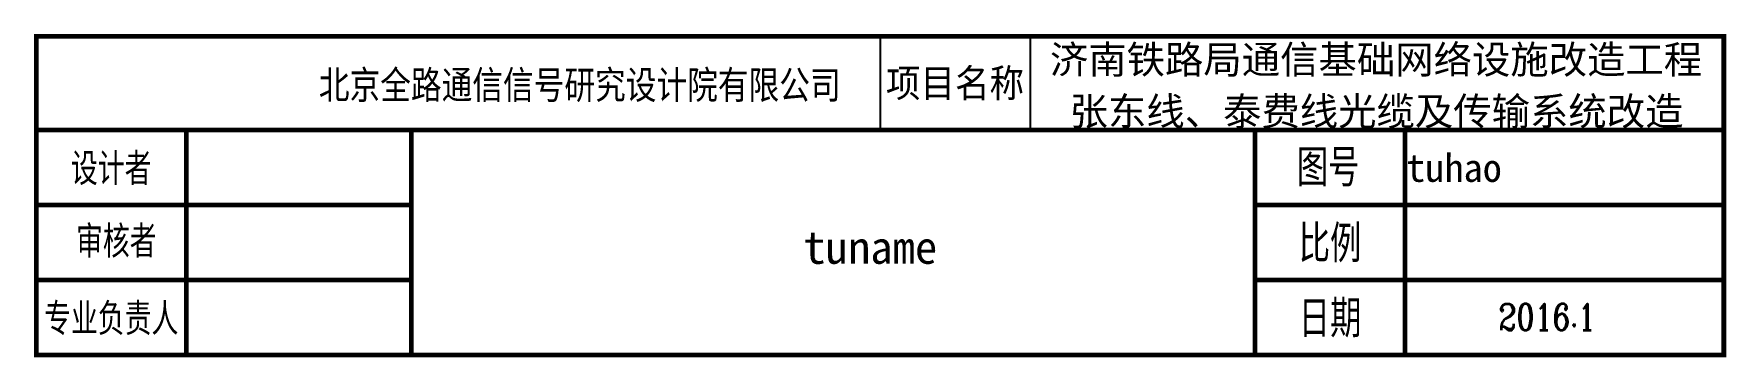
# Model space of a CAD drawing. Header units: inches. Extents: x -46 to 134, y -12 to 22.
import ezdxf
from ezdxf.enums import TextEntityAlignment as Align

# ---------------------------------------------------------------- set-up
doc = ezdxf.new("R2010")
doc.units = ezdxf.units.IN
doc.header["$MEASUREMENT"] = 0
doc.styles.add('H', font='', dxfattribs={"width": 0.9, "height": 300})
doc.styles.add('ROMANC', font='romanc.shx', dxfattribs={"width": 0.8, "bigfont": 'hztxt.shx'})
doc.styles.get("Standard").update_dxf_attribs({"font": ''})
doc.styles.add('宋体', font='')
doc.styles.get('H').set_extended_font_data('SimSun')
doc.styles.get('Standard').set_extended_font_data('SimSun')
doc.styles.get('宋体').set_extended_font_data('SimSun')

# ---------------------------------------------------------------- blocks, each defined once
blk = doc.blocks.new('signature')
for p, q in [((90.25, 34.28), (90.25, 24.28)), ((106.25, 34.28), (106.25, 24.28)), ((106.25, 34.28), (106.25, 24.28)), ((40.25, 24.28), (0.25, 24.28)), ((180.25, 24.28), (0.25, 24.28)), ((0.25, 24.28), (0.25, 0.28)), ((40.25, 24.28), (0.25, 24.28)), ((130.25, 24.28), (130.25, 0.28)), ((180.25, 24.28), (180.25, 0.28)), ((180.25, 0.28), (0.25, 0.28))]:
    blk.add_line(p, q)
at = {"const_width": 0.5}
for points in [[(0.25, 34.28), (180.25, 34.28), (180.25, 24.28), (0.25, 24.28)], [(0.25, 24.28), (180.25, 24.28), (180.25, 0.28), (0.25, 0.28)]]:
    blk.add_lwpolyline(points, close=True, dxfattribs=at)
for points in [[(16.25, 24.28), (16.25, 0.28)], [(40.25, 24.28), (40.25, 0.28)], [(40.25, 24.28), (40.25, 0.28)], [(130.25, 24.28), (130.25, 0.28)], [(130.25, 24.28), (180.25, 24.28)], [(130.25, 24.28), (180.25, 24.28)], [(146.25, 24.28), (146.25, 0.28)], [(180.25, 24.28), (180.25, 0.28)], [(0.25, 16.28), (40.25, 16.28)], [(130.25, 16.28), (180.25, 16.28)], [(0.25, 8.28), (40.25, 8.28)], [(130.25, 8.28), (180.25, 8.28)], [(0.25, 0.28), (180.25, 0.28)], [(0.25, 0.28), (76.25, 0.28)], [(0.25, 0.28), (180.25, 0.28)]]:
    blk.add_lwpolyline(points, dxfattribs=at)
for s, height, style, width, p in [('北京全路通信信号研究设计院有限公司', 3, 'H', 0.8, (58.22, 29.09)), ('项目名称', 3, 'H', 0.9, (98.25, 29.28)), ('图号', 3.5, '宋体', 0.7, (138.05, 20.38)), ('比例', 3.5, '宋体', 0.7, (138.25, 12.28)), ('日期', 3.5, '宋体', 0.7, (138.25, 4.28))]:
    blk.add_text(s, height=height, dxfattribs=dict(style=style, width=width)).set_placement(p, align=Align.MIDDLE_CENTER)
at = {"style": '宋体', "width": 0.7}
for s, p in [('设计者', (8.25, 20.28)), ('审核者', (8.79, 12.55)), ('专业负责人', (8.25, 4.28))]:
    blk.add_text(s, height=3, dxfattribs=at).set_placement(p, align=Align.MIDDLE)
for tag, p in [('PROGRAM_NAME_001', (108.37, 30.28)), ('PROGRAM_NAME_002', (110.47, 24.77)), ('TUHAO_001', (146.37, 18.74))]:
    blk.add_attdef(tag, p, '', height=3)
blk.add_attdef('TU_NAME', text='', height=3.5).set_placement((89.54, 11.74), align=Align.MIDDLE_CENTER)
at = {"style": 'ROMANC', "width": 0.8}
blk.add_attdef('RIQI_001', (156.21, 2.91), '', height=2.8, dxfattribs=at)

msp = doc.modelspace()

# ---------------------------------------------------------------- block references
ref = msp.add_blockref('signature', (-46.38, -12.16))
ref.add_attrib('TU_NAME_001', 'tuname', (35.69, -2.16), dxfattribs={"height": 3.5})
ref.add_attrib('RIQI_001', '2016.1', (109.83, -9.24), dxfattribs={"height": 2.8, "style": 'ROMANC', "width": 0.8})
ref.add_attrib('TUHAO_001', 'tuhao', (99.99, 6.58), dxfattribs={"height": 3})
ref.add_attrib('PROGRAM_NAME_001', '济南铁路局通信基础网络设施改造工程', (61.99, 18.13), dxfattribs={"height": 3})
ref.add_attrib('PROGRAM_NAME_002', '张东线、泰费线光缆及传输系统改造', (64.09, 12.61), dxfattribs={"height": 3})

doc.saveas('drawing.dxf')
